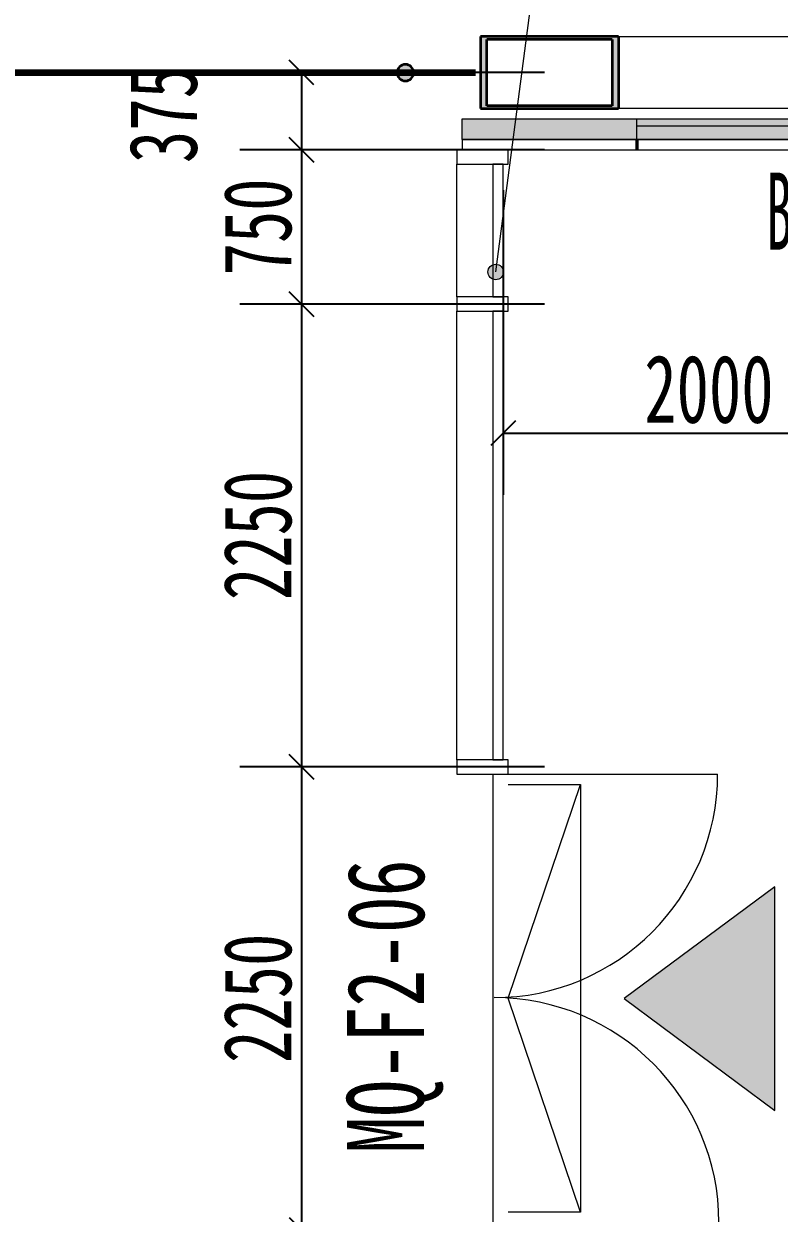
# Model space of a CAD drawing. Header units: millimetres. Extents: x 124696 to 347024, y 412631 to 564609.
# Drawn here: x 183817 to 187488, y 504807 to 510590 of the extents above; entities that cross this region are included whole.
import ezdxf

# ---------------------------------------------------------------- set-up
doc = ezdxf.new("R2010")
doc.units = ezdxf.units.MM
doc.header["$LTSCALE"] = 1500
doc.header["$MEASUREMENT"] = 0
for name, pattern in [('二层平面图$0$划线 1mm', [2, 1, -1]), ('二层平面图$0$划线 2mm', [3.6, 2, -1.6]), ('二层平面图$0$轴网线_12_3_3_3 mm', [21, 12, -3, 3, -3])]:
    doc.linetypes.add(name, pattern=pattern)
doc.layers.add('0-建筑底图', color=7, linetype='Continuous')
for name, color, linetype, lineweight in [('二层平面图$0$0-1', 7, 'Continuous', 5), ('二层平面图$0$A-DOOR', 51, 'Continuous', 9), ('二层平面图$0$A-DOOR-SYM', 51, 'Continuous', 20), ('二层平面图$0$A-LINE', 7, 'Continuous', 9), ('二层平面图$0$A-LINE-3', 7, 'Continuous', 90), ('二层平面图$0$A-WALL-2', 170, 'Continuous', 20), ('二层平面图$0$A-WALL-CURT-PANEL-2', 7, 'Continuous', 9), ('二层平面图$0$A-WALL-CURT-PANEL-3', 140, 'Continuous', 9), ('二层平面图$0$A-WALL-CURT-STILE-2', 7, 'Continuous', 9), ('二层平面图$0$A-WALL-CURT-STILE-3', 7, 'Continuous', 9), ('二层平面图$0$A-WINDOW', 51, 'Continuous', 9), ('二层平面图$0$A-WINDOW-1', 51, '二层平面图$0$划线 2mm', 9), ('二层平面图$0$A-WINDOW-2', 51, '二层平面图$0$划线 1mm', 9), ('二层平面图$0$A-WINDOW-IDEN', 53, 'Continuous', 15), ('二层平面图$0$ANNO-DIMS', 3, 'Continuous', 15), ('二层平面图$0$ANNO-DOTE-1', 10, '二层平面图$0$轴网线_12_3_3_3 mm', 15), ('二层平面图$0$ANNO-TEXT', 7, 'Continuous', 15), ('二层平面图$0$S-BEAM', 4, 'Continuous', 9), ('二层平面图$0$S-BEAM-1', 7, 'Continuous', 9), ('二层平面图$0$S-BEAM-2', 130, 'Continuous', 35), ('二层平面图$0$S-COLU-1', 250, 'Continuous', 5), ('二层平面图$0$S-COLU-2', 130, 'Continuous', 35), ('二层平面图$0$WALL-HATCH', 252, 'Continuous', 9), ('二层平面图$0$WALL-IDEN', 233, 'Continuous', 15)]:
    doc.layers.add(name, color=color, linetype=linetype, lineweight=lineweight)
doc.styles.add('二层平面图$0$黑体', font='simhei.ttf', dxfattribs={"width": 0.7, "height": 375})
doc.styles.add('二层平面图$0$黑体_5', font='simhei.ttf', dxfattribs={"width": 0.7, "height": 330})
doc.styles.add('二层平面图$0$黑体_6', font='simhei.ttf', dxfattribs={"width": 0.5, "height": 375})
doc.dimstyles.new('二层平面图$0$直线_2_2mm_黑体_引线_文字在上', dxfattribs={"dimscale": 304.8, "dimtxt": 412.811453, "dimasz": 0.393701, "dimexe": 0.984252, "dimexo": 0.0625, "dimgap": 0.147638, "dimtad": 1, "dimdec": 0, "dimzin": 0, "dimdsep": 46, "dimtxsty": '二层平面图$0$黑体_5', "dimblk1": '二层平面图$0$_Oblique', "dimblk2": '二层平面图$0$_Oblique', "dimsah": 1, "dimcen": 0.09, "dimazin": 0, "dimtfac": 1, "dimtdec": 4, "dimtix": 1, "dimtmove": 0, "dimatfit": 3, "dimfxl": 3.937008, "dimfxlon": 1, "dimtvp": 1, "dimtolj": 1, "dimtzin": 0, "dimarcsym": 2})
doc.dimstyles.new('二层平面图$0$直线_2_2mm_黑体_引线_文字在上_2', dxfattribs={"dimscale": 304.8, "dimtxt": 412.811453, "dimasz": 0.393701, "dimexe": 0.984252, "dimexo": 0.0625, "dimgap": 0.147638, "dimtad": 1, "dimdec": 0, "dimzin": 0, "dimdsep": 46, "dimtxsty": '二层平面图$0$黑体_5', "dimblk1": '二层平面图$0$_Oblique', "dimblk2": '二层平面图$0$_Oblique', "dimsah": 1, "dimcen": 0.09, "dimazin": 0, "dimtfac": 1, "dimtdec": 4, "dimtix": 1, "dimtmove": 2, "dimatfit": 3, "dimfxl": 3.937008, "dimfxlon": 1, "dimtvp": 1, "dimtolj": 1, "dimtzin": 0, "dimarcsym": 2})
doc.dimstyles.new('二层平面图$0$直线_2_2mm_黑体_引线_文字在上_3', dxfattribs={"dimscale": 304.8, "dimtxt": 412.811453, "dimasz": 0.393701, "dimexe": 0.984252, "dimexo": 0.0625, "dimgap": 0.147638, "dimtad": 1, "dimdec": 0, "dimzin": 0, "dimdsep": 46, "dimtxsty": '二层平面图$0$黑体_5', "dimblk1": '二层平面图$0$_Oblique', "dimblk2": '二层平面图$0$_Oblique', "dimsah": 1, "dimcen": 0.09, "dimazin": 0, "dimtfac": 1, "dimtdec": 4, "dimtix": 1, "dimtmove": 0, "dimatfit": 3, "dimfxl": 3.937008, "dimfxlon": 1, "dimtvp": 1, "dimtolj": 1, "dimtzin": 0, "dimarcsym": 2})

# ---------------------------------------------------------------- blocks, each defined once
blk = doc.blocks.new('二层平面图$0$S-梁-钢-箱形1 - _-300x350x14x14-V51-104-2F')
at = {"layer": '二层平面图$0$S-BEAM-1'}
h = blk.add_hatch(color=256, dxfattribs=at)
h.paths.add_polyline_path([(41026.4, 62825), (41535.4, 62825), (41535.4, 63175), (40864.6, 63175), (40864.6, 62825)])
h.paths.add_polyline_path([(40895.9, 62839), (40895.9, 63161), (41504.1, 63161), (41504.1, 62839), (41026.4, 62839)])
for p, q in [((41535.4, 63175), (43935.4, 63175)), ((43935.4, 62825), (41535.4, 62825))]:
    blk.add_line(p, q, dxfattribs=at)
at = {"layer": '二层平面图$0$S-BEAM-2'}
for p, q in [((41535.4, 63175), (40864.6, 63175)), ((40864.6, 63175), (40864.6, 62825)), ((40895.9, 62839), (40895.9, 63161)), ((41504.1, 63161), (40895.9, 63161)), ((41504.1, 63161), (41504.1, 62839)), ((41535.4, 63175), (41535.4, 62825)), ((40864.6, 62825), (41535.4, 62825)), ((41504.1, 62839), (40895.9, 62839))]:
    blk.add_line(p, q, dxfattribs=at)
blk = doc.blocks.new('二层平面图$0$SHS-Structure-Center_rvt-1-104-2F')
at = {"layer": '二层平面图$0$S-COLU-1'}
blk.add_hatch(color=256, dxfattribs=at).paths.add_polyline_path([(40500, 53960), (40520, 53965.4), (40534.6, 53980), (40540, 54000), (40534.6, 54020), (40520, 54034.6), (40500, 54040), (40480, 54034.6), (40465.4, 54020), (40460, 54000), (40465.4, 53980), (40480, 53965.4)])
at = {"layer": '二层平面图$0$S-COLU-2'}
for start, end in [(0, 180), (180, 0)]:
    blk.add_arc((40500, 54000), 40, start, end, dxfattribs=at)
at = {"layer": '二层平面图$0$S-BEAM'}
blk.add_blockref('二层平面图$0$S-梁-钢-箱形1 - _-300x350x14x14-V51-104-2F', (0, -9000), dxfattribs=at)
blk = doc.blocks.new('二层平面图$0$系统嵌板 - 00S-玻璃-12648450-104-2F')
at = {"layer": '二层平面图$0$A-WALL-CURT-PANEL-3'}
for p, q in [((322.5, 0), (-322.5, 0)), ((-322.5, 0), (-322.5, -50)), ((322.5, -50), (322.5, 0)), ((-322.5, -50), (322.5, -50))]:
    blk.add_line(p, q, dxfattribs=at)
blk = doc.blocks.new('二层平面图$0$系统嵌板 - 00S-玻璃-12648439-104-2F')
at = {"layer": '二层平面图$0$A-WALL-CURT-PANEL-3'}
for p, q in [((1090, 0), (-1090, 0)), ((-1090, 0), (-1090, -50)), ((1090, -50), (1090, 0)), ((-1090, -50), (1090, -50))]:
    blk.add_line(p, q, dxfattribs=at)
blk = doc.blocks.new('二层平面图$0$A-幕墙_双开门 - 玻璃双扇门-12648448-104-2F')
at = {"layer": '二层平面图$0$A-DOOR'}
for centre, radius, start, end in [((-1090, -44.45), 1086.825, 360, 90), ((1090, -44.45), 1093.175, 90, 180)]:
    blk.add_arc(centre, radius, start, end, dxfattribs=at)
at = {"layer": '二层平面图$0$A-DOOR-SYM'}
for p, q in [((-1090, -44.45), (-1090, 1042.375)), ((1090, -44.45), (1090, 1048.725))]:
    blk.add_line(p, q, dxfattribs=at)
blk = doc.blocks.new('二层平面图$0$矩形竖梃 - 幕墙龙骨_70_250-12648378-104-2F')
at = {"layer": '二层平面图$0$A-WALL-CURT-STILE-3'}
for p, q in [((-35, 225), (35, 225)), ((-35, -25), (-35, 225)), ((35, 225), (35, -25)), ((35, -25), (-35, -25))]:
    blk.add_line(p, q, dxfattribs=at)
blk = doc.blocks.new('二层平面图$0$矩形竖梃 - 幕墙龙骨_50_225_隐框-12107078-104-2F')
at = {"layer": '二层平面图$0$A-WALL-CURT-STILE-2'}
blk.add_line((13250, 11215), (13250, 9035), dxfattribs=at)
blk = doc.blocks.new('二层平面图$0$矩形竖梃 - 幕墙龙骨_50_225_隐框-13172568-104-2F')
at = {"layer": '二层平面图$0$A-WALL-CURT-STILE-2'}
blk.add_line((40750, 52910), (40750, 53555), dxfattribs=at)
blk = doc.blocks.new('二层平面图$0$A-嵌板_上悬铝窗 - 幕墙上悬开启-12494508-104-2F')
at = {"layer": '二层平面图$0$A-WINDOW-1'}
for p, q in [((0, 25), (-1040, 375)), ((-1040, 375), (1040, 375)), ((-1040, 25), (-1040, 375)), ((1040, 375), (0, 25)), ((1040, 375), (1040, 25))]:
    blk.add_line(p, q, dxfattribs=at)
blk = doc.blocks.new('二层平面图$0$矩形竖梃 - 幕墙龙骨_70_250-12648498-104-2F')
at = {"layer": '二层平面图$0$A-WALL-CURT-STILE-3'}
for p, q in [((0, 225), (-70, 225)), ((-70, 225), (-70, -25)), ((0, -25), (0, 225)), ((-70, -25), (0, -25))]:
    blk.add_line(p, q, dxfattribs=at)
blk = doc.blocks.new('二层平面图$0$系统嵌板 - 白色艾特板-12935039-104-2F')
at = {"layer": '二层平面图$0$A-WALL-CURT-PANEL-3'}
for p, q in [((423, 50), (-423, 50)), ((-423, 50), (-423, 0)), ((-423, 0), (423, 0)), ((423, 0), (423, 50))]:
    blk.add_line(p, q, dxfattribs=at)
blk = doc.blocks.new('二层平面图$0$系统嵌板 - 白色艾特板-12935048-104-2F')
at = {"layer": '二层平面图$0$A-WALL-CURT-PANEL-3'}
for p, q in [((558.5, 50), (-558.5, 50)), ((-558.5, 50), (-558.5, 0)), ((-558.5, 0), (558.5, 0)), ((558.5, 0), (558.5, 50))]:
    blk.add_line(p, q, dxfattribs=at)
blk = doc.blocks.new('二层平面图$0$矩形竖梃 - 8 x 50 mm 蜂窝铝板幕墙开缝-12935034-104-2F')
at = {"layer": '二层平面图$0$A-WALL-CURT-STILE-3'}
for p, q in [((-4, 0), (4, 0)), ((-4, -50), (-4, 0)), ((4, 0), (4, -50)), ((4, -50), (-4, -50))]:
    blk.add_line(p, q, dxfattribs=at)
blk = doc.blocks.new('二层平面图$0$A-金属百叶 - BY2204_-12935238-104-2F')
at = {"layer": '二层平面图$0$A-WINDOW'}
for p, q in [((-1125, -50), (-1125, 50)), ((1125, 50), (1125, -50))]:
    blk.add_line(p, q, dxfattribs=at)
at = {"layer": '二层平面图$0$A-WINDOW-2'}
for p, q in [((-1125, 16.7), (1125, 16.7)), ((1125, -16.7), (-1125, -16.7))]:
    blk.add_line(p, q, dxfattribs=at)
blk = doc.blocks.new('二层平面图$0$符号_入口箭头 - 符号_入口三角形-1922568-104-2F')
at = {"layer": '二层平面图$0$ANNO-TEXT'}
blk.add_hatch(color=256, dxfattribs=at).paths.add_polyline_path([(3.633, 3.011), (0.01, -1.867), (-3.613, 3.011)])
for p, q in [((3.633, 3.011), (-3.613, 3.011)), ((-3.613, 3.011), (0.01, -1.867)), ((0.01, -1.867), (3.633, 3.011))]:
    blk.add_line(p, q, dxfattribs=at)
blk = doc.blocks.new('二层平面图$0$_Oblique')
at = {"color": 0, "linetype": 'ByBlock', "lineweight": -2}
blk.add_line((-0.5, -0.5), (0.5, 0.5), dxfattribs=at)
blk = doc.blocks.new('*D2515')
at = {"layer": '二层平面图$0$ANNO-DIMS', "color": 0, "lineweight": -2, "transparency": 16777216}
for p, q in [((41175.5, 54000), (39694.5, 54000)), ((39994.5, 54000), (39994.5, 53625)), ((41175.5, 53625), (39694.5, 53625))]:
    blk.add_line(p, q, dxfattribs=at)
at = {"layer": '二层平面图$0$ANNO-DIMS', "color": 0, "lineweight": -2, "transparency": 16777216, "xscale": 120, "yscale": 120, "zscale": 120}
for p, rotation in [((39994.5, 54000), 90), ((39994.5, 53625), 270)]:
    blk.add_blockref('二层平面图$0$_Oblique', p, dxfattribs=dict(at, rotation=rotation))
at = {"layer": '二层平面图$0$ANNO-DIMS', "color": 0, "transparency": 16777216, "insert": (39156.2, 53560.5), "char_height": 330, "width": 604.817, "attachment_point": 1, "rotation": 90, "line_spacing_factor": 0.872751, "style": '二层平面图$0$黑体_5'}
blk.add_mtext('\\A1;375', dxfattribs=at)
blk = doc.blocks.new('*D2516')
at = {"layer": '二层平面图$0$ANNO-DIMS', "color": 0, "lineweight": -2, "transparency": 16777216}
for p, q in [((41175.5, 53625), (39694.5, 53625)), ((39994.5, 53625), (39994.5, 52875)), ((41175.5, 52875), (39694.5, 52875))]:
    blk.add_line(p, q, dxfattribs=at)
at = {"layer": '二层平面图$0$ANNO-DIMS', "color": 0, "lineweight": -2, "transparency": 16777216, "xscale": 120, "yscale": 120, "zscale": 120}
for p, rotation in [((39994.5, 53625), 90), ((39994.5, 52875), 270)]:
    blk.add_blockref('二层平面图$0$_Oblique', p, dxfattribs=dict(at, rotation=rotation))
at = {"layer": '二层平面图$0$ANNO-DIMS', "color": 0, "transparency": 16777216, "insert": (39782.7, 53250), "char_height": 330, "width": 604.817, "attachment_point": 5, "rotation": 90, "style": '二层平面图$0$黑体_5'}
blk.add_mtext('\\A1;750', dxfattribs=at)
blk = doc.blocks.new('*D2517')
at = {"layer": '二层平面图$0$ANNO-DIMS', "color": 0, "lineweight": -2, "transparency": 16777216}
for p, q in [((41175.5, 52875), (39694.5, 52875)), ((39994.5, 52875), (39994.5, 50625)), ((41175.5, 50625), (39694.5, 50625))]:
    blk.add_line(p, q, dxfattribs=at)
at = {"layer": '二层平面图$0$ANNO-DIMS', "color": 0, "lineweight": -2, "transparency": 16777216, "xscale": 120, "yscale": 120, "zscale": 120}
for p, rotation in [((39994.5, 52875), 90), ((39994.5, 50625), 270)]:
    blk.add_blockref('二层平面图$0$_Oblique', p, dxfattribs=dict(at, rotation=rotation))
at = {"layer": '二层平面图$0$ANNO-DIMS', "color": 0, "transparency": 16777216, "insert": (39782.7, 51750), "char_height": 330, "width": 806.422, "attachment_point": 5, "rotation": 90, "style": '二层平面图$0$黑体_5'}
blk.add_mtext('\\A1;2250', dxfattribs=at)
blk = doc.blocks.new('*D2518')
at = {"layer": '二层平面图$0$ANNO-DIMS', "color": 0, "lineweight": -2, "transparency": 16777216}
for p, q in [((41175.5, 50625), (39694.5, 50625)), ((39994.5, 50625), (39994.5, 48375)), ((41175.5, 48375), (39694.5, 48375))]:
    blk.add_line(p, q, dxfattribs=at)
at = {"layer": '二层平面图$0$ANNO-DIMS', "color": 0, "lineweight": -2, "transparency": 16777216, "xscale": 120, "yscale": 120, "zscale": 120}
for p, rotation in [((39994.5, 50625), 90), ((39994.5, 48375), 270)]:
    blk.add_blockref('二层平面图$0$_Oblique', p, dxfattribs=dict(at, rotation=rotation))
at = {"layer": '二层平面图$0$ANNO-DIMS', "color": 0, "transparency": 16777216, "insert": (39782.7, 49500), "char_height": 330, "width": 806.422, "attachment_point": 5, "rotation": 90, "style": '二层平面图$0$黑体_5'}
blk.add_mtext('\\A1;2250', dxfattribs=at)
blk = doc.blocks.new('*D2699')
at = {"layer": '二层平面图$0$ANNO-DIMS', "color": 0, "lineweight": -2, "transparency": 16777216}
for p, q in [((40975, 53429), (40975, 51948)), ((42975, 53429), (42975, 51948)), ((40975, 52248), (42975, 52248))]:
    blk.add_line(p, q, dxfattribs=at)
at = {"layer": '二层平面图$0$ANNO-DIMS', "color": 0, "lineweight": -2, "transparency": 16777216, "xscale": 120, "yscale": 120, "zscale": 120, "rotation": 180}
blk.add_blockref('二层平面图$0$_Oblique', (40975, 52248), dxfattribs=at)
at = {"layer": '二层平面图$0$ANNO-DIMS', "color": 0, "lineweight": -2, "transparency": 16777216, "xscale": 120, "yscale": 120, "zscale": 120}
blk.add_blockref('二层平面图$0$_Oblique', (42975, 52248), dxfattribs=at)
at = {"layer": '二层平面图$0$ANNO-DIMS', "color": 0, "transparency": 16777216, "insert": (41975, 52459.9), "char_height": 330, "width": 806.422, "attachment_point": 5, "style": '二层平面图$0$黑体_5'}
blk.add_mtext('\\A1;2000', dxfattribs=at)
blk = doc.blocks.new('二层平面图')
at = {"layer": '二层平面图$0$ANNO-TEXT'}
h = blk.add_hatch(color=8, dxfattribs=at)
edge = h.paths.add_edge_path()
edge.add_arc((40938.7, 53030.9), 37.5, 0, 360)
at = {"layer": '二层平面图$0$WALL-HATCH'}
h = blk.add_hatch(dxfattribs=at)
h.set_pattern_fill('FP_114', color=8, angle=-113.578, style=0, pattern_type=2)
h.set_pattern_definition([(246.422, (42912.056, 53767.38), (-0.212, -152.8868), [26.213, -13.882, 69.19, -13.882, -42.855]), (246.422, (42912.056, 53767.38), (-0.212, -152.8868), [-123.167, 26.213, -16.642]), (293.58, (42951.974, 53767.38), (66.5144, -0.0014), [26.213, -13.882, 69.26, -13.882, -42.855]), (293.58, (42951.974, 53767.38), (66.5144, -0.0014), [-123.237, 26.213, -16.642]), (180, (42951.97, 53767.38), (-2e-11, -152.4), [39.907, -26.604]), (180, (42918.72, 53630.22), (-2e-11, -152.4), [39.907, -26.604]), (270, (42962.5, 53743.26), (66.513, -7e-12), [12.722, -139.678]), (270, (42929.244, 53667.06), (66.513, -7e-12), [12.722, -139.678]), (270, (42901.54, 53743.26), (66.513, -7e-12), [12.722, -139.678]), (270, (42868.284, 53667.06), (66.513, -7e-12), [12.722, -139.678])])
h.paths.add_polyline_path([(40775, 53675), (45050, 53675), (45050, 53775), (40775, 53775)])
at = {"layer": '二层平面图$0$A-LINE', "color": 8}
blk.add_line((40925, 50590), (40925, 48410), dxfattribs=at)
at = {"layer": '二层平面图$0$A-LINE-3', "color": 8}
blk.add_line((27100, 54000), (40840, 54000), dxfattribs=at)
at = {"layer": '二层平面图$0$A-WALL-2', "color": 8}
for p, q in [((40775, 53775), (44850, 53775)), ((40775, 53675), (40775, 53775)), ((40775, 53675), (47536, 53675))]:
    blk.add_line(p, q, dxfattribs=at)
at = {"layer": '二层平面图$0$ANNO-DOTE-1', "color": 8}
blk.add_line((-18896.2, 54000), (161528.2, 54000), dxfattribs=at)
at = {"layer": '二层平面图$0$ANNO-TEXT', "color": 8}
blk.add_line((40938.7, 53030.9), (41150, 54631.3), dxfattribs=at)
blk.add_circle((40938.7, 53030.9), 37.5, dxfattribs=at)
at = {"layer": '二层平面图$0$0-1', "color": 8}
blk.add_blockref('二层平面图$0$SHS-Structure-Center_rvt-1-104-2F', (0, 0), dxfattribs=at)
at = {"layer": '二层平面图$0$A-DOOR', "color": 8, "rotation": 269.9999999999999}
blk.add_blockref('二层平面图$0$A-幕墙_双开门 - 玻璃双扇门-12648448-104-2F', (40975, 49500), dxfattribs=at)
at = {"layer": '二层平面图$0$A-WALL-CURT-PANEL-2', "color": 8}
for name, p in [('二层平面图$0$系统嵌板 - 白色艾特板-12935039-104-2F', (41198, 53625)), ('二层平面图$0$系统嵌板 - 白色艾特板-12935048-104-2F', (42187.5, 53625))]:
    blk.add_blockref(name, p, dxfattribs=at)
at = {"layer": '二层平面图$0$A-WALL-CURT-PANEL-2', "color": 8, "rotation": 269.9999999999999}
for name, p in [('二层平面图$0$系统嵌板 - 00S-玻璃-12648450-104-2F', (40975, 53232.5)), ('二层平面图$0$系统嵌板 - 00S-玻璃-12648439-104-2F', (40975, 51750))]:
    blk.add_blockref(name, p, dxfattribs=at)
at = {"layer": '二层平面图$0$A-WALL-CURT-STILE-2', "color": 8, "extrusion": (0, 0, -1)}
for name, p, rotation in [('二层平面图$0$矩形竖梃 - 8 x 50 mm 蜂窝铝板幕墙开缝-12935034-104-2F', (-41625, 53625), 180), ('二层平面图$0$矩形竖梃 - 幕墙龙骨_70_250-12648378-104-2F', (-40975, 52875), 270.0000000000001), ('二层平面图$0$矩形竖梃 - 幕墙龙骨_70_250-12648378-104-2F', (-40975, 50625), 270.0000000000001)]:
    blk.add_blockref(name, p, dxfattribs=dict(at, rotation=rotation))
at = {"layer": '二层平面图$0$A-WALL-CURT-STILE-2', "color": 8}
for name, p, rotation in [('二层平面图$0$矩形竖梃 - 幕墙龙骨_70_250-12648498-104-2F', (40975, 53625), 89.99999999999991), ('二层平面图$0$矩形竖梃 - 幕墙龙骨_50_225_隐框-12107078-104-2F', (54000, 61875), 180)]:
    blk.add_blockref(name, p, dxfattribs=dict(at, rotation=rotation))
blk.add_blockref('二层平面图$0$矩形竖梃 - 幕墙龙骨_50_225_隐框-13172568-104-2F', (0, 0), dxfattribs=at)
at = {"layer": '二层平面图$0$A-WINDOW', "color": 8}
for name, p, rotation in [('二层平面图$0$A-金属百叶 - BY2204_-12935238-104-2F', (42750, 53725), 180), ('二层平面图$0$A-嵌板_上悬铝窗 - 幕墙上悬开启-12494508-104-2F', (40975, 49500), 269.9999999999999)]:
    blk.add_blockref(name, p, dxfattribs=dict(at, rotation=rotation))
at = {"layer": '二层平面图$0$ANNO-TEXT', "color": 8, "xscale": 150, "yscale": 150, "zscale": 150, "rotation": 269.9999999999997}
blk.add_blockref('二层平面图$0$符号_入口箭头 - 符号_入口三角形-1922568-104-2F', (41843.7, 49500), dxfattribs=at)
at = {"layer": '二层平面图$0$A-WINDOW-IDEN', "color": 8, "insert": (42253.3, 53514.1), "char_height": 375, "width": 1178.481, "attachment_point": 1, "style": '二层平面图$0$黑体_6'}
blk.add_mtext("BY2204'", dxfattribs=at)
at = {"layer": '二层平面图$0$WALL-IDEN', "color": 8, "insert": (40215.6, 48745.7), "char_height": 375, "width": 1885.569, "attachment_point": 1, "rotation": 90, "style": '二层平面图$0$黑体'}
blk.add_mtext('MQ-F2-06', dxfattribs=at)
at = {"layer": '二层平面图$0$ANNO-DIMS', "color": 8}
dim = blk.add_linear_dim(base=(39994.5, 53625), p1=(41194.5, 54000), p2=(41194.5, 53625), angle=90, dimstyle='二层平面图$0$直线_2_2mm_黑体_引线_文字在上_2', override={"dimpost": '<>', "dimfxl": 375}, dxfattribs=at)
dim.commit()
dim.dimension.update_dxf_attribs({"geometry": '*D2515', "text_midpoint": (39376.2, 53862.9), "dimtype": 160, "text_rotation": 90})
for base, p1, p2, override, picture, middle in [((39994.5, 52875), (41194.5, 53625), (41194.5, 52875), {"dimpost": '<>', "dimfxl": 750}, '*D2516', (39782.7, 53250)), ((39994.5, 50625), (41194.5, 52875), (41194.5, 50625), {"dimpost": '<>', "dimfxl": 2250}, '*D2517', (39782.7, 51750)), ((39994.5, 48375), (41194.5, 50625), (41194.5, 48375), {"dimpost": '<>', "dimfxl": 2250}, '*D2518', (39782.7, 49500))]:
    dim = blk.add_linear_dim(base=base, p1=p1, p2=p2, angle=90, dimstyle='二层平面图$0$直线_2_2mm_黑体_引线_文字在上', override=override, dxfattribs=at)
    dim.commit()
    dim.dimension.update_dxf_attribs({"geometry": picture, "text_midpoint": middle})
dim = blk.add_linear_dim(base=(42975, 52248), p1=(40975, 53448), p2=(42975, 53448), dimstyle='二层平面图$0$直线_2_2mm_黑体_引线_文字在上_3', override={"dimpost": '<>', "dimfxl": 2000}, dxfattribs=at)
dim.commit()
dim.dimension.update_dxf_attribs({"geometry": '*D2699', "text_midpoint": (41975, 52459.9)})

msp = doc.modelspace()

# ---------------------------------------------------------------- block references
at = {"layer": '0-建筑底图'}
msp.add_blockref('二层平面图', (145171.7, 456352), dxfattribs=at)

doc.saveas('drawing.dxf')
